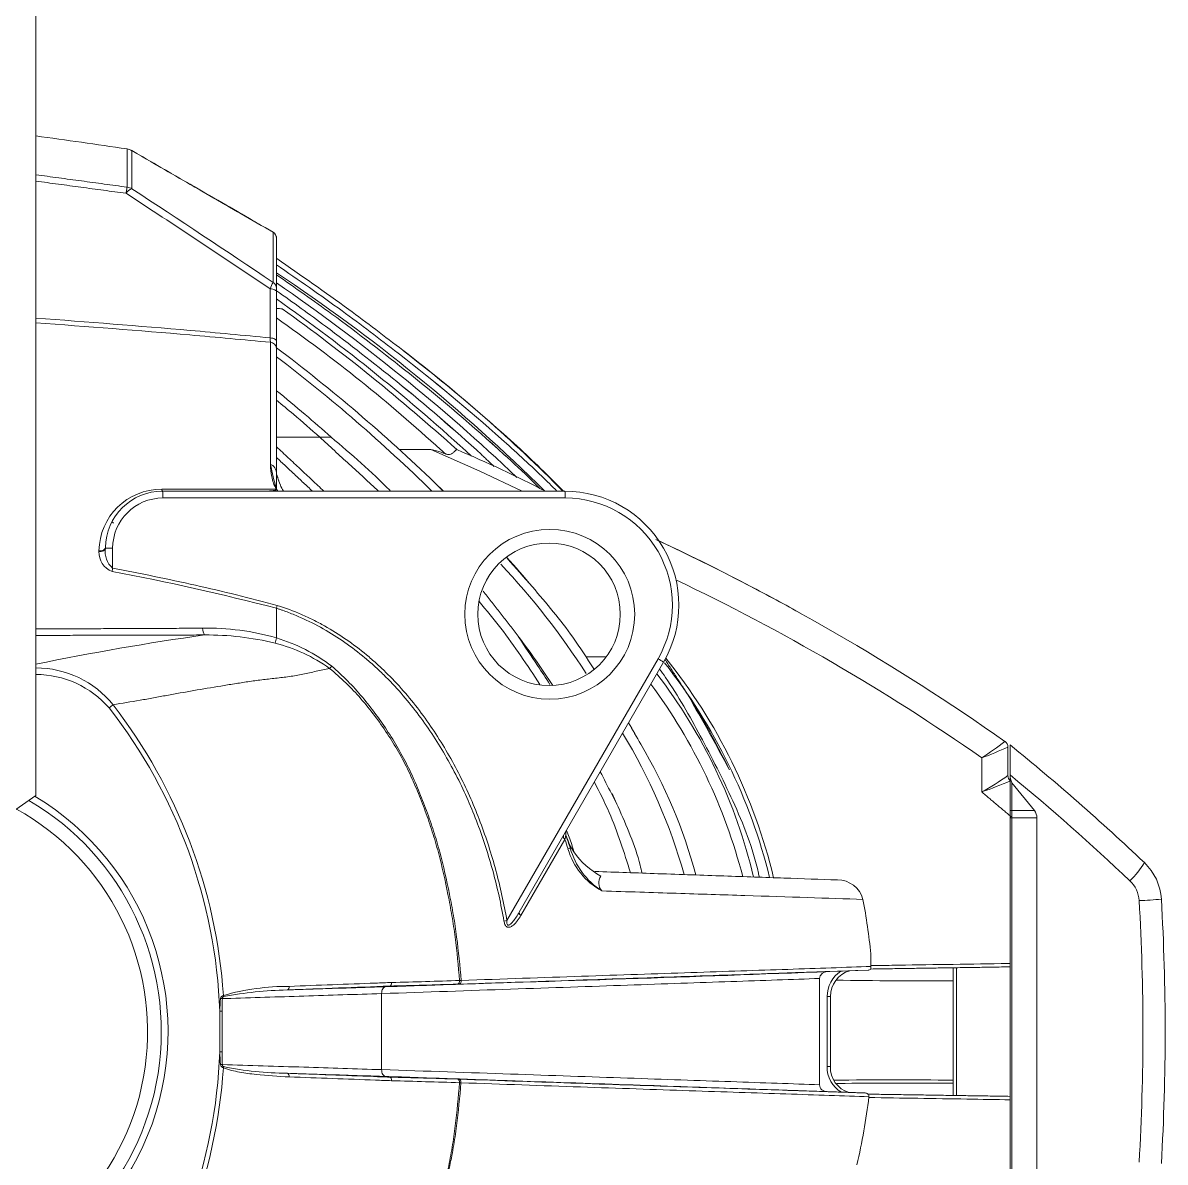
# Model space of a CAD drawing. Extents: x 9.3 to 87, y 1.1 to 68.8.
# Drawn here: x 61.66 to 66.67, y 27.45 to 32.44 of the extents above; entities that cross this region are included whole.
import ezdxf

# ---------------------------------------------------------------- set-up
doc = ezdxf.new("R2010")
doc.units = 0
doc.header["$MEASUREMENT"] = 0
doc.linetypes.add('SLD-Solid', pattern=[0])
doc.layers.add('OBJECT', color=7, linetype='CONTINUOUS')

msp = doc.modelspace()

# ---------------------------------------------------------------- linework, layer by layer
at = {"layer": 'OBJECT', "linetype": 'SLD-Solid', "lineweight": 15}
for p, q in [((61.7156, 33.1238), (61.7156, 29.0566)), ((62.1152, 31.8912), (62.1152, 31.7241)), ((62.1363, 31.7169), (62.1363, 31.8838)), ((62.7556, 31.5262), (62.7556, 31.3063)), ((62.7706, 31.5003), (62.7706, 31.5003)), ((62.7706, 31.2811), (62.7706, 31.5003)), ((63.3095, 30.9918), (63.3036, 30.9964)), ((62.9602, 30.6276), (62.7706, 30.6276)), ((63.3085, 30.5729), (63.4478, 30.5729)), ((62.7706, 30.4665), (62.7706, 30.4655)), ((63.4645, 30.4275), (63.5025, 30.3908)), ((62.2706, 30.3908), (64.0349, 30.3908)), ((64.0365, 30.3608), (62.2722, 30.3608)), ((62.0522, 30.1408), (62.0207, 30.1408)), ((62.0522, 30.1408), (62.0522, 30.0529)), ((63.7809, 28.508), (64.4435, 29.6558)), ((64.1274, 29.6636), (64.2159, 29.6636)), ((64.4679, 29.6408), (63.8352, 28.5449)), ((65.9877, 28.9924), (65.9877, 29.1502)), ((65.9953, 29.1121), (66.0939, 28.9897)), ((65.9953, 29.1121), (65.9953, 28.9897)), ((61.7156, 29.0566), (61.5273, 28.9247)), ((64.2634, 29.0181), (64.2422, 29.0648)), ((65.9877, 27.0851), (65.9877, 28.9582)), ((65.9877, 28.9582), (65.9952, 28.9582)), ((65.9952, 28.9582), (66.105, 28.9582)), ((65.9952, 28.9582), (65.9952, 27.0851)), ((65.9953, 28.9897), (66.0939, 28.9897)), ((66.105, 28.9582), (66.105, 27.0851)), ((64.0352, 28.8636), (63.8422, 28.5299)), ((65.7377, 27.7408), (65.7377, 28.3008)), ((65.7519, 28.301), (65.7519, 27.7405)), ((65.1518, 28.2538), (65.1518, 27.7877)), ((65.3648, 28.2904), (65.1855, 28.2841)), ((63.2424, 28.2173), (63.2667, 28.2204)), ((63.2316, 28.1874), (63.2316, 27.8542)), ((62.5329, 28.1097), (62.522, 28.1097)), ((62.5329, 27.9318), (62.522, 27.9318)), ((63.2667, 27.8212), (63.2424, 27.8243)), ((65.3517, 27.7517), (65.1855, 27.7575))]:
    msp.add_line(p, q, dxfattribs=at)
at = {"layer": 'OBJECT', "linetype": 'SLD-Solid', "lineweight": 15, "flags": 128}
for points in [[(62.111, 31.6969), (62.1118, 31.7019), (62.1125, 31.7065), (62.1131, 31.7107), (62.1137, 31.7145), (62.1142, 31.7177), (62.1146, 31.7205), (62.1149, 31.7226), (62.1152, 31.7241)], [(62.7433, 31.2784), (62.7488, 31.2779), (62.7539, 31.2768), (62.7587, 31.2753), (62.7628, 31.2734), (62.7661, 31.2711), (62.7686, 31.2686), (62.7701, 31.2658), (62.7706, 31.263)], [(62.7433, 31.0628), (62.7487, 31.0623), (62.7539, 31.0613), (62.7587, 31.0598), (62.7628, 31.0579), (62.7661, 31.0556), (62.7686, 31.053), (62.7701, 31.0503), (62.7706, 31.0474)], [(63.3241, 31.009), (63.3246, 31.0086), (63.3251, 31.0082), (63.3256, 31.0078), (63.3262, 31.0074), (63.3267, 31.007), (63.3272, 31.0066), (63.3277, 31.0062), (63.3282, 31.0058)], [(63.3095, 30.9918), (63.3095, 30.9918), (63.3095, 30.9918), (63.3095, 30.9918), (63.3095, 30.9918), (63.3095, 30.9918), (63.3095, 30.9918), (63.3095, 30.9918), (63.3095, 30.9918)], [(63.8471, 30.3908), (63.6615, 30.478), (63.4478, 30.5729), (63.4478, 30.5729), (63.4478, 30.5729)], [(62.7852, 30.4228), (62.7797, 30.439), (62.7786, 30.4431)], [(62.0207, 30.1434), (62.0201, 30.1402), (62.0184, 30.1372), (62.0156, 30.1345), (62.012, 30.1322), (62.0076, 30.1304), (62.0026, 30.1292), (61.9974, 30.1287), (61.9921, 30.1288)], [(62.0207, 30.1408), (62.02, 30.1377), (62.0182, 30.1347), (62.0154, 30.132), (62.0117, 30.1297), (62.0074, 30.1279), (62.0025, 30.1266), (61.9973, 30.126), (61.9921, 30.126)], [(63.834, 29.748), (63.8343, 29.7482), (63.8345, 29.7483), (63.8347, 29.7485), (63.8349, 29.7486), (63.835, 29.7487), (63.8351, 29.7488), (63.8351, 29.7488), (63.8351, 29.7488)], [(64.2627, 29.0178), (64.2629, 29.0178), (64.263, 29.0179), (64.2631, 29.0179), (64.2632, 29.018), (64.2633, 29.018), (64.2633, 29.018), (64.2633, 29.018), (64.2634, 29.0181)], [(65.9877, 28.9924), (65.9878, 28.9919), (65.9882, 28.9915), (65.9889, 28.9911), (65.9898, 28.9907), (65.991, 28.9903), (65.9923, 28.9901), (65.9938, 28.9898), (65.9953, 28.9897)], [(63.8352, 28.5449), (63.8347, 28.5435), (63.8346, 28.5419), (63.8349, 28.5402), (63.8356, 28.5382), (63.8367, 28.5362), (63.8382, 28.5341), (63.8401, 28.532), (63.8422, 28.5299)], [(63.5729, 28.2293), (63.5744, 28.2298), (63.5759, 28.2307), (63.5772, 28.2322), (63.5784, 28.2342), (63.5792, 28.2365), (63.5799, 28.2392), (63.5802, 28.242), (63.5802, 28.245)], [(63.5795, 27.7966), (63.5795, 27.7995), (63.5792, 27.8024), (63.5785, 27.805), (63.5776, 27.8074), (63.5765, 27.8094), (63.5751, 27.8108), (63.5736, 27.8118), (63.572, 27.8122)]]:
    msp.add_lwpolyline(points, dxfattribs=at)
at = {"layer": 'OBJECT', "linetype": 'SLD-Solid', "lineweight": 15}
for centre, radius in [((63.9688, 29.8508), 0.3725), ((63.9656, 29.8508), 0.3125)]:
    msp.add_circle(centre, radius, dxfattribs=at)
for centre, radius, start, end in [((57.2034, -0.8769), 33.1342, 81.47517, 82.17309), ((62.156, 31.6661), 0.0546, 111.249, 145.6693), ((62.1064, 31.6639), 0.0609, 60.5758, 81.6865), ((62.7406, 31.5003), 0.03, 0.0007, 59.9993), ((62.8434, 31.2507), 0.1039, 147.6707, 164.5581), ((62.7417, 31.2809), 0.0289, 0.3456, 61.194), ((58.4147, 24.791), 7.8722, 45.34356, 56.40402), ((57.818, 24.101), 8.7413, 46.59203, 55.48791), ((57.9555, 24.3887), 8.3688, 47.34935, 54.87434), ((57.5295, 23.8833), 9.0075, 47.9594, 54.2214), ((58.682, 25.3165), 7.1239, 47.54839, 54.97519), ((62.7434, 31.0161), 0.0273, 4.7791, 89.2235), ((58.2516, 25.019), 7.5118, 46.05566, 53.01568), ((59.2541, 25.6769), 6.7079, 44.64712, 52.64526), ((58.0407, 24.1992), 8.619, 47.83524, 52.1589), ((58.4607, 25.3116), 7.1212, 45.50043, 52.75437), ((57.6356, 23.7206), 9.223, 48.415, 52.03451), ((58.0687, 24.2414), 8.546, 48.26895, 52.17528), ((57.7792, 23.9757), 8.8943, 47.68055, 51.18917), ((58.1757, 24.4388), 8.285, 47.5515, 51.31824), ((57.7472, 23.9383), 8.9436, 47.69022, 51.17951), ((58.0485, 24.4057), 8.3283, 47.55114, 50.92308), ((58.3257, 24.7272), 7.904, 47.46061, 51.0136), ((57.9602, 24.3033), 8.4635, 47.57808, 50.89614), ((62.9853, 32.5933), 1.9659, 269.2677, 270.7303), ((61.5581, 25.7949), 5.1809, 62.5072, 67.2527), ((59.5207, 25.9605), 6.3206, 44.50119, 47.06207), ((63.5555, 30.6457), 0.8224, 189.6551, 197.3684), ((62.7389, 30.4823), 0.0261, 47.0657, 76.9424), ((62.3555, 30.4185), 0.4156, 357.4711, 2.5271), ((62.2667, 30.1246), 0.2747, 89.8822, 179.1253), ((62.2706, 30.1408), 0.25, 90, 179.4109), ((62.2722, 30.1408), 0.22, 90, 180), ((62.2779, 30.3986), 0.0107, 176.19, 227.0523), ((62.1277, 30.3683), 0.1447, 357.0365, 8.9552), ((64.0349, 29.8908), 0.5, 330, 90), ((63.892, 30.3683), 0.1447, 357.0378, 8.9544), ((64.0365, 29.8908), 0.47, 330, 90), ((60.2111, 21.1138), 10.0004, 54.87525, 65.02187), ((60.2117, 21.1148), 9.9993, 62.49001, 64.93281), ((62.0819, 30.1227), 0.0899, 177.8629, 249.0352), ((62.1167, 30.1256), 0.0972, 171.0297, 228.4521), ((62.4499, 29.9771), 0.4049, 169.2166, 171.2508), ((61.243, 27.7239), 3.4371, 32.9203, 43.0719), ((59.4837, 26.2638), 5.7605, 40.05793, 41.7785), ((58.3165, 25.1543), 7.3685, 40.82004, 42.12414), ((56.8356, 23.8699), 9.3288, 40.84428, 41.87439), ((59.9379, 18.9165), 11.321, 75.50942, 79.24876), ((60.4543, 21.4744), 9.4481, 55.07568, 64.50569), ((60.2136, 21.1184), 9.9951, 60.97841, 62.49032), ((63.1984, 29.766), 0.4419, 163.7146, 165.4098), ((64.1061, 18.0347), 11.841, 98.01473, 101.64709), ((62.47, 28.7101), 1.0798, 73.834, 91.2485), ((62.5035, 29.7903), 0.0571, 180.6352, 212.0452), ((62.4673, 28.5194), 1.2407, 76.1305, 90.5616), ((62.5638, 28.9014), 1.5265, 33.6826, 34.8051), ((59.4887, 26.4958), 5.429, 36.8122, 37.1275), ((63.0897, 29.6543), 0.3323, 163.7574, 167.9056), ((62.5925, 29.039), 0.7063, 54.4061, 75.8857), ((62.5433, 29.0052), 0.7762, 52.7862, 72.9646), ((60.8137, 27.4875), 3.774, 32.9231, 36.8122), ((64.3148, 29.4189), 0.2696, 55.3842, 61.4754), ((62.5635, 28.1214), 2.4549, 13.5285, 38.7792), ((61.7174, 29.1844), 0.4311, 38.6421, 90.232), ((62.5246, 28.101), 2.4808, 13.8843, 38.2991), ((61.716, 29.1625), 0.4242, 40.8591, 90.0494), ((62.5688, 28.153), 2.3578, 13.3817, 37.5395), ((62.4496, 28.0896), 2.4429, 14.4788, 36.5461), ((60.198, 28.0199), 2.3453, 3.8999, 37.6818), ((50.5519, 21.5167), 16.1348, 28.31183, 29.64179), ((61.3597, 27.5018), 3.784, 26.1402, 31.8133), ((60.2184, 28.0233), 2.3052, 2.1492, 37.9224), ((47.3235, 19.7176), 19.5437, 29.29667, 29.61318), ((60.9527, 27.4348), 3.882, 28.3968, 29.9946), ((62.1515, 28.0311), 2.5003, 15.7395, 31.2853), ((62.4613, 28.1415), 2.2208, 14.768, 30.8695), ((64.9098, 30.6715), 1.7359, 303.3158, 307.4315), ((65.0259, 31.3914), 2.3264, 291.0965, 294.1484), ((65.9477, 29.2686), 0.03, 0, 54.8747), ((65.9477, 29.2686), 0.03, 0.0026, 54.8473), ((59.6146, 21.4166), 10.1199, 46.53625, 50.96791), ((64.9781, 30.6145), 1.7787, 299.8404, 304.1921), ((65.113, 31.197), 2.2538, 289.4414, 292.8596), ((66.0077, 29.1433), 0.03, 180, 228.1897), ((66.0076, 29.1433), 0.03, 180.0029, 228.2038), ((66.0555, 29.1435), 0.0679, 177.7048, 207.4795), ((59.626, 21.4166), 10.0108, 46.53622, 50.54435), ((61.0904, 28.0206), 1.2047, 183.165, 58.9193), ((61.0906, 28.0208), 1.175, 213.7126, 59.6489), ((72.639, 33.2438), 9.3819, 206.77193, 206.84984), ((62.0157, 28.0208), 2.459, 23.6294, 23.9262), ((61.0906, 28.0208), 1.115, 213.7126, 61.0719), ((66.0548, 28.9583), 0.0502, 359.9836, 38.8198), ((64.0635, 28.8903), 0.025, 149.9999, 198.8592), ((64.0442, 28.8764), 0.0157, 163.4985, 234.9275), ((64.1719, 28.8394), 0.1388, 162.0339, 169.9898), ((64.0279, 28.893), 0.0741, 286.3656, 294.4468), ((64.347, 28.91), 0.311, 196.4727, 241.1082), ((64.3775, 28.9155), 0.3314, 195.761, 236.9435), ((64.3549, 29.0026), 0.3409, 214.553, 241.5882), ((66.2892, 28.9271), 0.3311, 312.3931, 330.0255), ((66.4109, 28.5875), 0.24, 3.2831, 46.5361), ((64.2362, 28.6728), 0.0528, 145.4645, 221.6091), ((65.2311, 28.5709), 0.115, 15.0548, 90.3323), ((66.4223, 28.5875), 0.131, 3.2831, 46.5366), ((66.3526, 32.4884), 3.8985, 272.9488, 274.3837), ((56.5471, 28.0217), 10.12, 356.71673, 3.28327), ((56.5586, 28.0217), 10.011, 356.71672, 3.28328), ((64.1738, 26.2818), 2.2607, 100.009, 100.3443), ((58.3517, 207.9001), 179.7466, 271.664538, 272.236065), ((65.1846, 28.2512), 0.0329, 88.5213, 175.4222), ((65.3175, 28.1751), 0.1323, 122.8079, 180.3383), ((65.3154, 28.1761), 0.1158, 105.7537, 180.8991), ((65.3642, 28.3096), 0.0192, 271.7117, 310.2532), ((62.8238, 27.1755), 1.0438, 89.8532, 105.8965), ((62.8503, 26.5465), 1.6574, 91.1303, 100.8398), ((73.9121, -262.8494), 291.2644, 92.094562, 92.182953), ((62.813, 28.2165), 0.0137, 289.7137, 11.8964), ((63.56, 28.242), 0.0137, 288.533, 11.858), ((65.6753, 60.5741), 32.331, 269.1982, 270.11047), ((62.542, 28.1632), 0.0168, 104.1098, 171.8669), ((62.515, 27.5828), 0.5828, 88.2036, 88.9775), ((62.5426, 28.1658), 0.00942, 115.128, 182.8145), ((62.5182, 28.1739), 0.0204, 1.3765, 15.845), ((65.1888, 30.3455), 2.1713, 269.9077, 270.287), ((60.2184, 28.0183), 2.3052, 322.0864, 357.8505), ((60.1989, 28.0213), 2.3444, 322.32, 356.1067), ((62.515, 28.4588), 0.5828, 271.0225, 271.7964), ((62.5417, 27.8781), 0.0165, 187.4497, 256.5746), ((62.5423, 27.8755), 0.00908, 175.7406, 246.3163), ((62.5182, 27.8677), 0.0204, 344.1604, 358.6214), ((62.8334, 29.3336), 1.4958, 258.6341, 269.3959), ((65.3085, 27.8628), 0.1233, 177.9186, 240.6911), ((65.1888, 25.696), 2.1713, 89.713, 90.0923), ((65.3115, 27.8619), 0.1119, 177.2304, 254.2793), ((62.813, 27.825), 0.0137, 348.1025, 70.2866), ((63.56, 27.7995), 0.0137, 348.1428, 71.4663), ((65.4637, -9.7135), 37.5225, 89.58164, 90.37934), ((65.1837, 27.7894), 0.032, 182.9142, 273.1423), ((65.3527, 27.7359), 0.0158, 356.4843, 93.6826)]:
    msp.add_arc(centre, radius, start, end, dxfattribs=at)
for points, degree in [([(62.1363, 31.8839), (62.1297, 31.8877), (62.1227, 31.8901), (62.1152, 31.8913)], 3), ([(62.1363, 31.8838), (62.1297, 31.8876), (62.1227, 31.8901), (62.1152, 31.8912)], 3), ([(62.1152, 31.7241), (61.7156, 31.7782)], 1), ([(61.7156, 31.7504), (62.111, 31.6969)], 1), ([(62.7556, 31.3063), (62.55, 31.4444), (62.3435, 31.5813), (62.1363, 31.7169)], 3), ([(62.111, 31.6969), (62.3225, 31.5586), (62.5334, 31.4192), (62.7433, 31.2784)], 3), ([(62.7706, 31.0474), (62.7706, 31.1193), (62.7706, 31.1911), (62.7706, 31.263)], 3), ([(62.7433, 31.0628), (62.7435, 31.055), (62.7437, 31.0484), (62.7438, 31.0434)], 3), ([(62.7706, 31.0184), (62.7706, 31.0258), (62.7706, 31.0357), (62.7706, 31.0474)], 3), ([(62.9602, 30.6276), (63.2184, 30.3908)], 1), ([(63.0104, 30.6276), (63.0104, 30.6276)], 1), ([(62.9782, 30.3908), (62.7706, 30.5856)], 1), ([(62.7448, 30.5078), (62.7448, 30.4902), (62.7461, 30.4723), (62.7496, 30.4543)], 3), ([(62.9281, 30.3908), (62.7706, 30.5384)], 1), ([(63.7243, 30.4995), (63.6695, 30.551)], 1), ([(62.7567, 30.5014), (62.759, 30.4993), (62.761, 30.4969), (62.7626, 30.4943)], 3), ([(62.2673, 30.3993), (62.4353, 30.3993), (62.6031, 30.3994), (62.7707, 30.3994)], 3), ([(62.7707, 30.3994), (62.7707, 30.3997), (62.7707, 30.3999), (62.7706, 30.4002)], 3), ([(62.7707, 30.3994), (62.7707, 30.3992), (62.7707, 30.399), (62.7706, 30.3989)], 3), ([(62.7767, 30.3908), (62.7746, 30.3934), (62.7726, 30.3961), (62.7706, 30.3988)], 3), ([(61.9921, 30.126), (61.9921, 30.127), (61.9921, 30.1279), (61.9921, 30.1288)], 3), ([(62.0207, 30.1434), (62.0207, 30.1425), (62.0207, 30.1416), (62.0207, 30.1408)], 3), ([(63.6766, 29.9524), (63.8172, 29.7727)], 1), ([(62.7706, 29.8772), (62.7707, 29.8772), (62.7707, 29.8772), (62.7708, 29.8773)], 3), ([(62.7706, 29.7657), (62.7706, 29.8033), (62.7706, 29.8405), (62.7706, 29.8772)], 3), ([(62.4465, 29.7897), (61.7156, 29.7865)], 1), ([(61.7156, 29.7581), (62.4552, 29.7601)], 1), ([(62.7706, 29.7657), (62.7706, 29.7596), (62.7707, 29.7535), (62.7707, 29.7474)], 3), ([(62.7707, 29.7474), (62.7707, 29.7473), (62.7706, 29.7473), (62.7706, 29.7473)], 3), ([(64.5752, 29.4966), (64.4739, 29.6524)], 1), ([(63.0127, 29.6234), (63.0093, 29.6195), (63.0062, 29.6161), (63.0036, 29.6133)], 3), ([(62.0541, 29.4535), (62.0497, 29.4501), (62.0433, 29.4451), (62.0368, 29.44)], 3), ([(65.9649, 29.2931), (65.9649, 29.2932)], 1), ([(65.9777, 29.2686), (65.9777, 29.1433)], 1), ([(65.8631, 29.0717), (65.8633, 29.2209)], 1), ([(65.9877, 29.1502), (65.9877, 29.1462)], 1), ([(65.9916, 28.963), (65.8631, 29.0717)], 1), ([(65.9877, 28.9582), (65.9877, 28.9924)], 1), ([(64.0488, 28.8218), (64.0444, 28.8358), (64.0398, 28.8497), (64.0352, 28.8636)], 3), ([(64.0399, 28.8822), (64.0463, 28.8634), (64.0525, 28.8445), (64.0586, 28.8255)], 3), ([(65.3766, 28.3613), (65.3685, 28.4417), (65.3569, 28.5215), (65.3421, 28.6008)], 3), ([(65.3766, 28.3064), (65.3766, 28.3247), (65.3766, 28.343), (65.3766, 28.3613)], 3), ([(65.9877, 28.3047), (65.3766, 28.2952)], 1), ([(63.5643, 28.2291), (63.4651, 28.226), (63.3659, 28.2231), (63.2667, 28.2204)], 3), ([(63.2667, 28.2204), (63.2667, 28.2204), (63.2667, 28.2204), (63.2667, 28.2204)], 3), ([(63.2756, 28.2361), (63.3749, 28.2388), (63.4741, 28.2417), (63.5734, 28.2448)], 3), ([(63.5729, 28.2293), (63.5699, 28.2292), (63.567, 28.2291), (63.5643, 28.2291)], 3), ([(63.5734, 28.2448), (63.5755, 28.2449), (63.5778, 28.2449), (63.5802, 28.245)], 3), ([(62.522, 28.1097), (62.5227, 28.1284), (62.5237, 28.147), (62.5254, 28.1655)], 3), ([(63.2316, 28.1876), (63.2316, 28.1875), (63.2316, 28.1875), (63.2316, 28.1874)], 3), ([(65.1997, 28.1743), (65.1997, 27.8673)], 1), ([(62.5329, 28.1097), (62.5329, 28.0504), (62.5329, 27.9911), (62.5329, 27.9318)], 3), ([(62.5254, 27.876), (62.5237, 27.8946), (62.5227, 27.9132), (62.522, 27.9318)], 3), ([(63.2316, 27.8542), (63.2316, 27.8541), (63.2316, 27.854), (63.2316, 27.8539)], 3), ([(63.2667, 27.8212), (63.2667, 27.8212), (63.2667, 27.8212), (63.2667, 27.8212)], 3), ([(63.2667, 27.8212), (63.3659, 27.8185), (63.4651, 27.8156), (63.5644, 27.8125)], 3), ([(63.5734, 27.7967), (63.4741, 27.7998), (63.3749, 27.8027), (63.2756, 27.8054)], 3), ([(63.5644, 27.8125), (63.5668, 27.8124), (63.5693, 27.8123), (63.572, 27.8122)], 3), ([(63.5795, 27.7966), (63.5774, 27.7967), (63.5753, 27.7967), (63.5734, 27.7967)], 3), ([(65.3155, 27.4364), (65.3381, 27.535), (65.3559, 27.6345), (65.3685, 27.7349)], 3), ([(65.3639, 27.7466), (65.9877, 27.7369)], 1)]:
    msp.add_open_spline(points, degree=degree, dxfattribs=at)
for points, knots in [([(62.7556, 31.5263), (62.6628, 31.5799), (62.5699, 31.6335), (62.477, 31.6872), (62.3634, 31.7527), (62.2498, 31.8183), (62.1363, 31.8839)], [0.03013372, 0.03013372, 0.03013372, 0.03013372, 0.03830696, 0.03830696, 0.03830696, 0.04829992, 0.04829992, 0.04829992, 0.04829992]), ([(62.7556, 31.5262), (62.7499, 31.5296), (62.7441, 31.5329), (62.7383, 31.5362), (62.7152, 31.5496), (62.6921, 31.5629), (62.669, 31.5762), (62.5767, 31.6296), (62.4843, 31.6829), (62.3919, 31.7362), (62.3067, 31.7854), (62.2215, 31.8346), (62.1363, 31.8838)], [0, 0, 0, 0, 0.000508, 0.000508, 0.000508, 0.00254, 0.00254, 0.00254, 0.010668, 0.010668, 0.010668, 0.01816622, 0.01816622, 0.01816622, 0.01816622]), ([(62.7706, 31.5003), (62.7706, 31.5038), (62.7705, 31.5075), (62.7688, 31.5106), (62.7687, 31.5107)], [0, 0, 0, 0, 0.945333, 1, 1, 1, 1]), ([(62.7724, 31.4103), (62.8781, 31.337), (63.065, 31.2074), (63.2456, 31.0691), (63.3241, 31.009)], [0, 0, 0, 0, 0.565398, 1, 1, 1, 1]), ([(62.7706, 31.3833), (62.8671, 31.3168), (63.0479, 31.1921), (63.2223, 31.0586), (63.3036, 30.9964)], [0, 0, 0, 0, 0.533753, 1, 1, 1, 1]), ([(63.3537, 30.9064), (63.2411, 30.9947), (63.0505, 31.1442), (62.8519, 31.2829), (62.7706, 31.3396)], [0, 0, 0, 0, 0.590953, 1, 1, 1, 1]), ([(62.7433, 31.2784), (62.7433, 31.2612), (62.7433, 31.2441), (62.7433, 31.2269), (62.7433, 31.1722), (62.7433, 31.1175), (62.7433, 31.0628)], [0, 0, 0, 0, 0.001524, 0.001524, 0.001524, 0.006387037, 0.006387037, 0.006387037, 0.006387037]), ([(62.7706, 31.263), (62.7706, 31.2673), (62.7706, 31.2711), (62.7706, 31.2774), (62.7706, 31.2798), (62.7706, 31.2811)], [0, 0, 0, 0, 0.5, 0.5, 1, 1, 1, 1]), ([(63.2984, 30.871), (63.1951, 30.953), (63.0224, 31.0902), (62.8428, 31.2183), (62.7706, 31.2698)], [0, 0, 0, 0, 0.598067, 1, 1, 1, 1]), ([(62.7706, 31.1914), (62.7726, 31.1913), (62.7797, 31.1912), (62.7882, 31.191), (62.7947, 31.1909), (62.7954, 31.1909), (62.7958, 31.1909)], [0, 0, 0, 0, 0.149467, 0.535754, 0.783389, 1, 1, 1, 1]), ([(62.7433, 31.0628), (62.6261, 31.074), (62.2839, 31.1067), (61.9411, 31.1325), (61.7156, 31.1495)], [0, 0, 0, 0, 0.342462, 1, 1, 1, 1]), ([(61.7156, 31.129), (61.9408, 31.1122), (62.2838, 31.0867), (62.6261, 31.0545), (62.7438, 31.0434)], [0, 0, 0, 0, 0.656311, 1, 1, 1, 1]), ([(62.7438, 31.0434), (62.7439, 30.9669), (62.7441, 30.8839), (62.7443, 30.7499), (62.7444, 30.7036), (62.7446, 30.6078), (62.7447, 30.5584), (62.7448, 30.5078)], [0, 0, 0, 0, 0.5, 0.5, 0.75, 0.75, 1, 1, 1, 1]), ([(62.7706, 30.4645), (62.7706, 30.5171), (62.7706, 30.5682), (62.7706, 30.6675), (62.7706, 30.7154), (62.7706, 30.8541), (62.7706, 30.9397), (62.7706, 31.0184)], [0, 0, 0, 0, 0.25, 0.25, 0.5, 0.5, 1, 1, 1, 1]), ([(63.3095, 30.9918), (63.3088, 30.9923), (63.3077, 30.9931), (63.3063, 30.9942), (63.3054, 30.995), (63.3047, 30.9955), (63.3043, 30.9958), (63.304, 30.996), (63.3038, 30.9962), (63.3037, 30.9963), (63.3036, 30.9963), (63.3036, 30.9964), (63.3036, 30.9964), (63.3036, 30.9964)], [0, 0, 0, 0, 0.326157, 0.544986, 0.6921, 0.79124, 0.858306, 0.903951, 0.935333, 0.96621, 0.979398, 0.992715, 1, 1, 1, 1]), ([(62.7706, 30.8314), (62.8126, 30.7969), (62.8936, 30.7303), (62.9724, 30.661), (63.0104, 30.6276)], [0, 0, 0, 0, 0.517367, 1, 1, 1, 1]), ([(62.7706, 30.7897), (62.7956, 30.7691), (62.8597, 30.7162), (62.9221, 30.6612), (62.9602, 30.6276)], [0, 0, 0, 0, 0.388563, 1, 1, 1, 1]), ([(63.0104, 30.6276), (63.0104, 30.6276), (63.0104, 30.6276), (63.0104, 30.6276), (63.0104, 30.6276)], [0, 0, 0, 0, 0.558241, 1, 1, 1, 1]), ([(63.0104, 30.6276), (63.0104, 30.6275), (63.0105, 30.6275), (63.0106, 30.6274), (63.0106, 30.6274)], [0, 0, 0, 0, 0.559885, 1, 1, 1, 1]), ([(63.0106, 30.6274), (63.0986, 30.5522), (63.1878, 30.476), (63.2696, 30.392), (63.2707, 30.3908)], [0, 0, 0, 0, 0.985643, 1, 1, 1, 1]), ([(63.7572, 30.6191), (63.8166, 30.5657), (63.8994, 30.4915), (63.9782, 30.4129), (64.0005, 30.3908)], [0, 0, 0, 0, 0.717617, 1, 1, 1, 1]), ([(63.4478, 30.5729), (63.4561, 30.5711), (63.4778, 30.5666), (63.4985, 30.559), (63.5112, 30.5543)], [0, 0, 0, 0, 0.387466, 1, 1, 1, 1]), ([(63.5112, 30.5543), (63.5044, 30.5606), (63.4976, 30.5669), (63.4904, 30.5729), (63.4904, 30.5729)], [0, 0, 0, 0, 0.999918, 1, 1, 1, 1]), ([(63.5112, 30.5543), (63.5123, 30.5539), (63.5169, 30.5524), (63.5248, 30.5508), (63.5346, 30.5527), (63.5441, 30.5583), (63.5524, 30.5659), (63.5589, 30.5722), (63.5605, 30.5727), (63.5614, 30.5729)], [0, 0, 0, 0, 0.040977, 0.172111, 0.285128, 0.396953, 0.598358, 0.799165, 1, 1, 1, 1]), ([(63.5614, 30.5729), (63.5614, 30.5729), (63.5614, 30.5729), (63.5614, 30.5729), (63.5614, 30.5729)], [0, 0, 0, 0, 0.969894, 1, 1, 1, 1]), ([(63.925, 30.4028), (63.9142, 30.4137), (63.8632, 30.465), (63.8097, 30.5138), (63.7674, 30.5522)], [0, 0, 0, 0, 0.211557, 1, 1, 1, 1]), ([(62.7497, 30.454), (62.7515, 30.4449), (62.7538, 30.4358), (62.7602, 30.4177), (62.7643, 30.4087), (62.7706, 30.4002)], [0, 0, 0, 0, 0.5, 0.5, 1, 1, 1, 1]), ([(62.7626, 30.4943), (62.7634, 30.4931), (62.7641, 30.4919), (62.766, 30.4881), (62.7671, 30.4853), (62.768, 30.4825)], [0.4233158, 0.4233158, 0.4233158, 0.4233158, 0.5, 0.5, 0.6620483, 0.6620483, 0.6620483, 0.6620483]), ([(62.768, 30.4825), (62.7685, 30.481), (62.7689, 30.4795), (62.77, 30.4742), (62.7705, 30.4703), (62.7706, 30.4665)], [0.6620483, 0.6620483, 0.6620483, 0.6620483, 0.75, 0.75, 0.9646688, 0.9646688, 0.9646688, 0.9646688]), ([(62.7706, 30.4655), (62.7706, 30.4611), (62.7706, 30.4566), (62.7707, 30.4471), (62.7707, 30.4421), (62.7706, 30.4369)], [0, 0, 0, 0, 0.5, 0.5, 1, 1, 1, 1]), ([(62.7706, 30.4655), (62.7716, 30.4632), (62.7733, 30.459), (62.7755, 30.453), (62.7771, 30.4478), (62.7781, 30.4446), (62.7785, 30.4431)], [0, 0, 0, 0, 0.310589, 0.578924, 0.807854, 1, 1, 1, 1]), ([(62.7706, 30.4002), (62.7706, 30.401), (62.7706, 30.4027), (62.7706, 30.4052), (62.7706, 30.4077), (62.7706, 30.4101), (62.7706, 30.4126), (62.7706, 30.4149), (62.7706, 30.4173), (62.7706, 30.4196), (62.7706, 30.4219), (62.7706, 30.4241), (62.7706, 30.4263), (62.7706, 30.4285), (62.7706, 30.4307), (62.7706, 30.4328), (62.7706, 30.4348), (62.7706, 30.4362), (62.7706, 30.4369), (62.7706, 30.4369)], [0, 0, 0, 0, 0.03125, 0.0625, 0.09375, 0.125, 0.15625, 0.1875, 0.21875, 0.25, 0.28125, 0.3125, 0.34375, 0.375, 0.40625, 0.4375, 0.46875, 0.5, 0.5001362, 0.5001362, 0.5001362, 0.5001362]), ([(62.7785, 30.4431), (62.7809, 30.4346), (62.7838, 30.426), (62.7911, 30.4086), (62.7955, 30.3997), (62.8008, 30.3908)], [0, 0, 0, 0, 0.5, 0.5, 1, 1, 1, 1]), ([(63.5015, 30.3908), (63.4989, 30.3934), (63.493, 30.3992), (63.485, 30.4072), (63.4781, 30.4141), (63.4734, 30.4186), (63.4703, 30.4217), (63.4683, 30.4238), (63.4669, 30.4251), (63.4659, 30.4261), (63.4652, 30.4268), (63.4648, 30.4272), (63.4645, 30.4274), (63.4645, 30.4275), (63.4645, 30.4275), (63.4645, 30.4275)], [0, 0, 0, 0, 0.206646, 0.464676, 0.638065, 0.754761, 0.833483, 0.886765, 0.923019, 0.947882, 0.970079, 0.9838, 0.991155, 0.99724, 1, 1, 1, 1]), ([(62.7706, 30.3988), (62.7703, 30.3977), (62.7692, 30.397), (62.7669, 30.3959), (62.7657, 30.3955), (62.7619, 30.3944), (62.7592, 30.3939), (62.751, 30.3926), (62.7453, 30.3921), (62.7284, 30.391), (62.7168, 30.3908), (62.7052, 30.3908)], [0, 0, 0, 0, 0.0625, 0.0625, 0.125, 0.125, 0.25, 0.25, 0.5, 0.5, 1, 1, 1, 1]), ([(62.0509, 30.2558), (62.0517, 30.255), (62.0525, 30.2541), (62.0533, 30.2533), (62.0541, 30.2524), (62.0549, 30.2516), (62.0556, 30.2507)], [0, 0, 0, 0, 0.003713359, 0.003713359, 0.003713359, 0.007426718, 0.007426718, 0.007426718, 0.007426718]), ([(62.0522, 30.0529), (62.1735, 30.0299), (62.2944, 30.0051), (62.5351, 29.9511), (62.655, 29.9219), (62.7742, 29.8899)], [0, 0, 0, 0, 0.5, 0.5, 1, 1, 1, 1]), ([(64.1616, 29.612), (64.1318, 29.6585), (64.0512, 29.7847), (63.954, 29.8989), (63.8927, 29.971)], [0, 0, 0, 0, 0.368716, 1, 1, 1, 1]), ([(63.6594, 29.9066), (63.6914, 29.8682), (63.7876, 29.7527), (63.8703, 29.6271), (63.9255, 29.5434)], [0, 0, 0, 0, 0.332994, 1, 1, 1, 1]), ([(62.7708, 29.8773), (62.7707, 29.8773), (62.7707, 29.8773), (62.7706, 29.8773), (62.7706, 29.8773), (62.7706, 29.8773), (62.7706, 29.8773)], [0, 0, 0, 0, 0.000002904772, 0.000002904772, 0.000002904772, 0.000002964772, 0.000002964772, 0.000002964772, 0.000002964772]), ([(63.7679, 28.5057), (63.7614, 28.5423), (63.7543, 28.5788), (63.7384, 28.6511), (63.7296, 28.6869), (63.7007, 28.7937), (63.6781, 28.8637), (63.6261, 29.0014), (63.5967, 29.0691), (63.5464, 29.1685), (63.5285, 29.2014), (63.4911, 29.2656), (63.4715, 29.2971), (63.4102, 29.3895), (63.3659, 29.4486), (63.2929, 29.5322), (63.2674, 29.5593), (63.2275, 29.5985), (63.2138, 29.6113), (63.1862, 29.6363), (63.1721, 29.6485), (63.1293, 29.6841), (63.0999, 29.7065), (63.0392, 29.7487), (63.0079, 29.7686), (62.9434, 29.8052), (62.91, 29.8221), (62.8585, 29.8448), (62.8412, 29.8519), (62.8149, 29.8619), (62.8017, 29.8668), (62.7862, 29.8721), (62.7796, 29.8743), (62.7751, 29.8757), (62.7728, 29.8765), (62.7706, 29.8772)], [0, 0, 0, 0, 0.0625, 0.0625, 0.125, 0.125, 0.25, 0.25, 0.375, 0.375, 0.4375, 0.4375, 0.5, 0.5, 0.625, 0.625, 0.6875, 0.6875, 0.71875, 0.71875, 0.75, 0.75, 0.8125, 0.8125, 0.875, 0.875, 0.9375, 0.9375, 0.96875, 0.96875, 0.984375, 0.992187, 0.996094, 0.996094, 1, 1, 1, 1]), ([(62.7742, 29.8899), (62.8103, 29.8785), (62.8456, 29.8652), (62.8976, 29.8426), (62.9147, 29.8345), (62.9484, 29.8177), (62.965, 29.8089), (63.014, 29.7814), (63.0455, 29.7615), (63.1069, 29.719), (63.1366, 29.6965), (63.1799, 29.6607), (63.1941, 29.6485), (63.222, 29.6233), (63.2358, 29.6104), (63.2762, 29.5709), (63.3019, 29.5436), (63.3757, 29.4594), (63.4204, 29.3998), (63.4823, 29.3066), (63.5021, 29.2748), (63.5398, 29.21), (63.5578, 29.1769), (63.6086, 29.0765), (63.6382, 29.0082), (63.6905, 28.8692), (63.7133, 28.7986), (63.7424, 28.6909), (63.7512, 28.6547), (63.7672, 28.5818), (63.7744, 28.545), (63.7809, 28.508)], [0, 0, 0, 0, 0.0625, 0.0625, 0.09375, 0.09375, 0.125, 0.125, 0.1875, 0.1875, 0.25, 0.25, 0.28125, 0.28125, 0.3125, 0.3125, 0.375, 0.375, 0.5, 0.5, 0.5625, 0.5625, 0.625, 0.625, 0.75, 0.75, 0.875, 0.875, 0.9375, 0.9375, 1, 1, 1, 1]), ([(63.9696, 29.5434), (63.9515, 29.5713), (63.907, 29.6402), (63.8612, 29.7078), (63.834, 29.748)], [0, 0, 0, 0, 0.405534, 1, 1, 1, 1]), ([(63.0036, 29.6133), (62.9841, 29.6092), (62.9645, 29.6051), (62.9256, 29.5967), (62.9061, 29.5923), (62.867, 29.5843), (62.8472, 29.5807), (62.807, 29.575), (62.7867, 29.5727), (62.7461, 29.5681), (62.7258, 29.5659), (62.6854, 29.561), (62.6653, 29.5582), (62.6255, 29.5522), (62.6057, 29.549), (62.566, 29.5427), (62.5462, 29.5395), (62.4472, 29.5233), (62.3685, 29.5096), (62.2704, 29.4917), (62.2508, 29.4881), (62.2116, 29.4808), (62.192, 29.4772), (62.1328, 29.4672), (62.0931, 29.4613), (62.0541, 29.4536)], [0, 0, 0, 0, 0.0625, 0.0625, 0.125, 0.125, 0.1875, 0.1875, 0.25, 0.25, 0.3125, 0.3125, 0.375, 0.375, 0.4375, 0.4375, 0.5, 0.5, 0.75, 0.75, 0.8125, 0.8125, 0.875, 0.875, 1, 1, 1, 1]), ([(63.0037, 29.6132), (63.0534, 29.5729), (63.0987, 29.5284), (63.1613, 29.4568), (63.1813, 29.4321), (63.2197, 29.3812), (63.2381, 29.355), (63.273, 29.3019), (63.2896, 29.2748), (63.3212, 29.2198), (63.3359, 29.1917), (63.3633, 29.1344), (63.3762, 29.1052), (63.4007, 29.0462), (63.4122, 29.0166), (63.434, 28.957), (63.4443, 28.9271), (63.4635, 28.8668), (63.4723, 28.8365), (63.4966, 28.7451), (63.5103, 28.6835), (63.5256, 28.6062), (63.5286, 28.5907), (63.5344, 28.5596), (63.5372, 28.5441), (63.5452, 28.4974), (63.5498, 28.466), (63.562, 28.3717), (63.568, 28.3082), (63.5734, 28.2448)], [0, 0, 0, 0, 0.125, 0.125, 0.1875, 0.1875, 0.25, 0.25, 0.3125, 0.3125, 0.375, 0.375, 0.4375, 0.4375, 0.5, 0.5, 0.5625, 0.5625, 0.625, 0.625, 0.75, 0.75, 0.78125, 0.78125, 0.8125, 0.8125, 0.875, 0.875, 1, 1, 1, 1]), ([(63.5802, 28.245), (63.5749, 28.3086), (63.5688, 28.3724), (63.5565, 28.4671), (63.5519, 28.4986), (63.5438, 28.5455), (63.5409, 28.5611), (63.5351, 28.5922), (63.5321, 28.6078), (63.5166, 28.6855), (63.5027, 28.7472), (63.4781, 28.839), (63.4692, 28.8694), (63.4498, 28.9299), (63.4395, 28.9599), (63.4175, 29.0197), (63.4059, 29.0495), (63.3813, 29.1087), (63.3684, 29.1379), (63.3409, 29.1955), (63.3263, 29.2238), (63.2948, 29.2791), (63.2783, 29.3063), (63.2437, 29.3599), (63.2256, 29.3862), (63.1876, 29.4378), (63.1678, 29.463), (63.106, 29.536), (63.0615, 29.5816), (63.0128, 29.6233)], [0, 0, 0, 0, 0.125, 0.125, 0.1875, 0.1875, 0.21875, 0.21875, 0.25, 0.25, 0.375, 0.375, 0.4375, 0.4375, 0.5, 0.5, 0.5625, 0.5625, 0.625, 0.625, 0.6875, 0.6875, 0.75, 0.75, 0.8125, 0.8125, 0.875, 0.875, 1, 1, 1, 1]), ([(64.4505, 29.6106), (64.4591, 29.5985), (64.5253, 29.5053), (64.6341, 29.3126), (64.7775, 29.0299), (64.8627, 28.8198), (64.8862, 28.7039), (64.8875, 28.6979)], [0, 0, 0, 0, 0.04388, 0.337479, 0.651115, 0.981686, 1, 1, 1, 1]), ([(65.9877, 29.1502), (65.9877, 29.1674), (65.9877, 29.1989), (65.9877, 29.2379), (65.9877, 29.2643), (65.9877, 29.2763), (65.9877, 29.2773), (65.9877, 29.2777)], [0, 0, 0, 0, 0.284536, 0.52387, 0.715594, 0.908516, 1, 1, 1, 1]), ([(64.2627, 29.0178), (64.2549, 29.0335), (64.2313, 29.0807), (64.2067, 29.1282), (64.1903, 29.1599)], [0, 0, 0, 0, 0.334719, 1, 1, 1, 1]), ([(65.9877, 29.1213), (65.9877, 29.1289), (65.9877, 29.1466), (65.9877, 29.1582), (65.9877, 29.1593), (65.9877, 29.1597)], [0, 0, 0, 0, 0.344977, 0.799952, 1, 1, 1, 1]), ([(64.1646, 29.1153), (64.187, 29.0712), (64.2518, 28.9437), (64.2946, 28.807), (64.3226, 28.7176)], [0, 0, 0, 0, 0.345931, 1, 1, 1, 1]), ([(64.2685, 29.0064), (64.3054, 28.9227), (64.3471, 28.8279), (64.371, 28.7275), (64.3738, 28.7158)], [0, 0, 0, 0, 0.883052, 1, 1, 1, 1]), ([(65.9953, 28.9897), (65.9953, 28.9831), (65.9952, 28.9727), (65.9952, 28.9621), (65.9952, 28.9582)], [0, 0, 0, 0, 0.633023, 1, 1, 1, 1]), ([(64.0745, 28.8087), (64.0684, 28.8307), (64.0596, 28.8627), (64.0459, 28.8929), (64.0417, 28.9023)], [0, 0, 0, 0, 0.687649, 1, 1, 1, 1]), ([(64.0741, 28.8092), (64.0675, 28.8193), (64.0616, 28.8298), (64.0512, 28.8513), (64.0466, 28.8624), (64.0427, 28.8739)], [0, 0, 0, 0, 0.5, 0.5, 1, 1, 1, 1]), ([(65.2304, 28.6859), (65.1541, 28.6886), (65.0008, 28.6939), (64.7354, 28.7032), (64.4591, 28.7128), (64.2596, 28.7198), (64.1658, 28.7231)], [0, 0, 0, 0, 0.256238, 0.514053, 0.771811, 1, 1, 1, 1]), ([(64.1967, 28.6377), (64.3098, 28.6341), (64.4187, 28.6307), (64.5757, 28.6256), (64.627, 28.6239), (64.7274, 28.6207), (64.7766, 28.6191), (65.0168, 28.6113), (65.1893, 28.6057), (65.3421, 28.6008)], [0, 0, 0, 0, 0.25, 0.25, 0.375, 0.375, 0.5, 0.5, 1, 1, 1, 1]), ([(63.8422, 28.5299), (63.8374, 28.5215), (63.8321, 28.5134), (63.8236, 28.5023), (63.8206, 28.4987), (63.8142, 28.4919), (63.8108, 28.4887), (63.8036, 28.4832), (63.7997, 28.4808), (63.7914, 28.478), (63.7868, 28.4776), (63.7804, 28.4804), (63.7785, 28.4819), (63.7751, 28.4856), (63.7737, 28.4879), (63.7702, 28.495), (63.7688, 28.5003), (63.7679, 28.5057)], [0, 0, 0, 0, 0.25, 0.25, 0.375, 0.375, 0.5, 0.5, 0.625, 0.625, 0.75, 0.75, 0.8125, 0.8125, 0.875, 0.875, 1, 1, 1, 1]), ([(63.7809, 28.508), (63.7805, 28.5036), (63.7802, 28.4992), (63.7813, 28.4928), (63.782, 28.4906), (63.784, 28.4883), (63.7849, 28.4878), (63.7867, 28.4873), (63.7877, 28.4874), (63.7905, 28.488), (63.7923, 28.489), (63.7956, 28.4913), (63.7971, 28.4926), (63.8016, 28.4967), (63.8044, 28.4998), (63.8124, 28.5094), (63.8173, 28.5162), (63.8266, 28.5303), (63.831, 28.5375), (63.8352, 28.5449)], [0, 0, 0, 0, 0.125, 0.125, 0.1875, 0.1875, 0.21875, 0.21875, 0.25, 0.25, 0.3125, 0.3125, 0.375, 0.375, 0.5, 0.5, 0.75, 0.75, 1, 1, 1, 1]), ([(63.5802, 28.245), (63.7638, 28.2515), (63.9396, 28.2577), (64.1917, 28.2663), (64.2738, 28.2691), (64.4341, 28.2745), (64.512, 28.2771), (64.663, 28.2821), (64.7361, 28.2846), (64.8777, 28.2893), (64.9461, 28.2916), (65.1442, 28.2983), (65.2657, 28.3025), (65.3766, 28.3064)], [0, 0, 0, 0, 0.25, 0.25, 0.375, 0.375, 0.5, 0.5, 0.625, 0.625, 0.75, 0.75, 1, 1, 1, 1]), ([(65.3766, 28.3101), (65.4071, 28.3106), (65.5974, 28.3136), (65.8011, 28.3167), (65.9743, 28.3194), (65.9877, 28.3196)], [0, 0, 0, 0, 0.149594, 0.934379, 1, 1, 1, 1]), ([(65.3766, 28.3064), (65.3766, 28.3038), (65.3766, 28.3013), (65.3766, 28.2975), (65.3766, 28.296), (65.3766, 28.2949)], [0, 0, 0, 0, 0.5, 0.5, 1, 1, 1, 1]), ([(63.2316, 28.1874), (63.428, 28.1941), (63.6172, 28.2007), (63.9768, 28.2131), (64.1476, 28.2189), (64.471, 28.2301), (64.6221, 28.2354), (64.9033, 28.2451), (65.0335, 28.2497), (65.1518, 28.2538)], [0, 0, 0, 0, 0.25, 0.25, 0.5, 0.5, 0.75, 0.75, 1, 1, 1, 1]), ([(65.1855, 28.2841), (65.1705, 28.2836), (65.1555, 28.2831), (65.125, 28.282), (65.0786, 28.2804), (65.0306, 28.2787), (64.9325, 28.2753), (64.8641, 28.2729), (64.6513, 28.2656), (64.4986, 28.2603), (64.1716, 28.2491), (63.9988, 28.2431), (63.726, 28.2338), (63.6326, 28.2306), (63.4416, 28.224), (63.3441, 28.2207), (63.2447, 28.2173)], [0, 0, 0, 0, 0.03125, 0.03125, 0.0625, 0.125, 0.125, 0.25, 0.25, 0.5, 0.5, 0.75, 0.75, 0.875, 0.875, 1, 1, 1, 1]), ([(63.2424, 28.2173), (63.1319, 28.2137), (63.0214, 28.2101), (62.911, 28.2066), (62.8799, 28.2056), (62.8488, 28.2046), (62.8176, 28.2036)], [0, 0, 0, 0, 0.01234064, 0.01234064, 0.01234064, 0.0158154, 0.0158154, 0.0158154, 0.0158154]), ([(62.8264, 28.2193), (62.9527, 28.2242), (63.079, 28.2289), (63.2052, 28.2335), (63.2287, 28.2344), (63.2522, 28.2353), (63.2756, 28.2361)], [0, 0, 0, 0, 0.01271374, 0.01271374, 0.01271374, 0.01507616, 0.01507616, 0.01507616, 0.01507616]), ([(63.2447, 28.2173), (63.2453, 28.2173), (63.2457, 28.2173), (63.246, 28.2171), (63.2457, 28.217), (63.2446, 28.2165), (63.2435, 28.2159), (63.2404, 28.2136), (63.2383, 28.2114), (63.235, 28.2059), (63.2337, 28.2026), (63.2319, 28.1954), (63.2315, 28.1916), (63.2316, 28.1876)], [0, 0, 0, 0, 0.0625, 0.0625, 0.125, 0.125, 0.25, 0.25, 0.5, 0.5, 0.75, 0.75, 1, 1, 1, 1]), ([(63.2447, 28.2173), (63.2443, 28.2172), (63.2439, 28.2172), (63.2436, 28.2172), (63.2434, 28.2172), (63.2432, 28.2172), (63.243, 28.2172), (63.2428, 28.2172), (63.2427, 28.2172), (63.2426, 28.2172), (63.2425, 28.2172), (63.2424, 28.2172), (63.2424, 28.2172), (63.2423, 28.2172), (63.2423, 28.2172), (63.2423, 28.2172), (63.2424, 28.2172), (63.2424, 28.2173), (63.2424, 28.2173)], [0, 0, 0, 0, 0.000050556, 0.000050556, 0.000050556, 0.0000818144, 0.0000818144, 0.0000818144, 0.0001011032, 0.0001011032, 0.0001011032, 0.0001205568, 0.0001205568, 0.0001205568, 0.0001251167, 0.0001251167, 0.0001251167, 0.000127272, 0.000127272, 0.000127272, 0.000127272]), ([(63.2667, 28.2204), (63.2692, 28.2206), (63.2717, 28.2224), (63.275, 28.2282), (63.2758, 28.2322), (63.2756, 28.2361)], [0, 0, 0, 0, 0.5, 0.5, 1, 1, 1, 1]), ([(62.5332, 28.1654), (62.5331, 28.1554), (62.533, 28.1454), (62.533, 28.1354), (62.5329, 28.1268), (62.5329, 28.1183), (62.5329, 28.1097)], [0, 0, 0, 0, 0.000762036, 0.000762036, 0.000762036, 0.001413001, 0.001413001, 0.001413001, 0.001413001]), ([(62.5332, 28.1654), (62.5386, 28.1655), (62.5441, 28.1657), (62.5495, 28.1659), (62.6633, 28.1694), (62.7771, 28.173), (62.8909, 28.1766), (63.0045, 28.1803), (63.1181, 28.1839), (63.2316, 28.1876)], [0.00009876, 0.00009876, 0.00009876, 0.00009876, 0.00070372, 0.00070372, 0.00070372, 0.01342346, 0.01342346, 0.01342346, 0.02611525, 0.02611525, 0.02611525, 0.02611525]), ([(65.1853, 27.8673), (65.1853, 27.8773), (65.1853, 27.9273), (65.1853, 28.0296), (65.1853, 28.1219), (65.1853, 28.1743)], [0, 0, 0, 0, 0.097726, 0.488631, 1, 1, 1, 1]), ([(62.522, 27.9318), (62.522, 27.9418), (62.522, 27.9518), (62.522, 27.9618), (62.522, 28.0018), (62.522, 28.0418), (62.522, 28.0818), (62.522, 28.0911), (62.522, 28.1004), (62.522, 28.1097)], [0, 0, 0, 0, 0.000762, 0.000762, 0.000762, 0.00381, 0.00381, 0.00381, 0.004518509, 0.004518509, 0.004518509, 0.004518509]), ([(62.5329, 27.9318), (62.5329, 27.9218), (62.5329, 27.9118), (62.533, 27.9018), (62.533, 27.8933), (62.5331, 27.8847), (62.5332, 27.8762)], [0, 0, 0, 0, 0.000762003, 0.000762003, 0.000762003, 0.001412997, 0.001412997, 0.001412997, 0.001412997]), ([(63.2316, 27.8539), (63.1181, 27.8576), (63.0045, 27.8613), (62.8909, 27.8649), (62.7717, 27.8687), (62.6525, 27.8725), (62.5332, 27.8762)], [0.00000011, 0.00000011, 0.00000011, 0.00000011, 0.0126919, 0.0126919, 0.0126919, 0.02601659, 0.02601659, 0.02601659, 0.02601659]), ([(62.8264, 27.8222), (62.7778, 27.8241), (62.7294, 27.8274), (62.657, 27.8357), (62.6329, 27.839), (62.5969, 27.8455), (62.5849, 27.8479), (62.5671, 27.8523), (62.5612, 27.8539), (62.5495, 27.8576), (62.5436, 27.8596), (62.5379, 27.8621)], [0, 0, 0, 0, 0.5, 0.5, 0.75, 0.75, 0.875, 0.875, 0.9375, 0.9375, 1, 1, 1, 1]), ([(63.2316, 27.8539), (63.2315, 27.85), (63.2319, 27.8461), (63.2337, 27.8389), (63.235, 27.8356), (63.2383, 27.8301), (63.2404, 27.8279), (63.2435, 27.8257), (63.2446, 27.8251), (63.2457, 27.8246), (63.246, 27.8244), (63.2458, 27.8243), (63.2453, 27.8243), (63.2447, 27.8243)], [0, 0, 0, 0, 0.25, 0.25, 0.5, 0.5, 0.75, 0.75, 0.875, 0.875, 0.9375, 0.9375, 1, 1, 1, 1]), ([(65.1518, 27.7877), (65.0335, 27.7919), (64.9033, 27.7964), (64.6221, 27.8062), (64.471, 27.8114), (64.1476, 27.8226), (63.9768, 27.8285), (63.6172, 27.8409), (63.428, 27.8474), (63.2316, 27.8542)], [0, 0, 0, 0, 0.25, 0.25, 0.5, 0.5, 0.75, 0.75, 1, 1, 1, 1]), ([(62.8176, 27.838), (62.8547, 27.8368), (62.8918, 27.8356), (62.9288, 27.8344), (63.0333, 27.8311), (63.1379, 27.8277), (63.2424, 27.8243)], [0.00348022, 0.00348022, 0.00348022, 0.00348022, 0.00762, 0.00762, 0.00762, 0.01929564, 0.01929564, 0.01929564, 0.01929564]), ([(62.8176, 27.838), (62.9439, 27.8332), (63.0701, 27.8284), (63.1963, 27.8238), (63.2198, 27.8229), (63.2432, 27.8221), (63.2667, 27.8212), (63.2667, 27.8212), (63.2667, 27.8212), (63.2667, 27.8212)], [0, 0, 0, 0, 0.01271294, 0.01271294, 0.01271294, 0.01507417, 0.01507417, 0.01507417, 0.01507436, 0.01507436, 0.01507436, 0.01507436]), ([(63.2756, 27.8054), (63.2521, 27.8063), (63.2287, 27.8072), (63.2052, 27.808), (63.079, 27.8127), (62.9527, 27.8174), (62.8264, 27.8222)], [0, 0, 0, 0, 0.00236285, 0.00236285, 0.00236285, 0.01507617, 0.01507617, 0.01507617, 0.01507617]), ([(63.2424, 27.8243), (63.2423, 27.8243), (63.2423, 27.8243), (63.2423, 27.8243), (63.2424, 27.8243), (63.2424, 27.8243), (63.2425, 27.8243), (63.2427, 27.8243), (63.2431, 27.8243), (63.2434, 27.8243), (63.2438, 27.8243), (63.2443, 27.8243), (63.2447, 27.8243)], [0, 0, 0, 0, 0.0000044564, 0.0000044564, 0.0000044564, 0.0000160623, 0.0000160623, 0.0000160623, 0.0000688807, 0.0000688807, 0.0000688807, 0.0001278285, 0.0001278285, 0.0001278285, 0.0001278285]), ([(63.2447, 27.8243), (63.3441, 27.8209), (63.4416, 27.8175), (63.6326, 27.811), (63.726, 27.8078), (63.9988, 27.7984), (64.1716, 27.7925), (64.4986, 27.7813), (64.6513, 27.776), (64.8641, 27.7686), (64.9325, 27.7663), (65.0306, 27.7628), (65.0626, 27.7617), (65.1095, 27.7601), (65.125, 27.7596), (65.1555, 27.7585), (65.1705, 27.758), (65.1855, 27.7575)], [0, 0, 0, 0, 0.125, 0.125, 0.25, 0.25, 0.5, 0.5, 0.75, 0.75, 0.875, 0.875, 0.9375, 0.9375, 0.96875, 0.96875, 1, 1, 1, 1]), ([(63.2667, 27.8212), (63.2692, 27.821), (63.2717, 27.8191), (63.275, 27.8133), (63.2758, 27.8093), (63.2756, 27.8054)], [0, 0, 0, 0, 0.5, 0.5, 1, 1, 1, 1]), ([(63.572, 27.8122), (63.7528, 27.8058), (63.9264, 27.7998), (64.1756, 27.7913), (64.2568, 27.7885), (64.4154, 27.7832), (64.4926, 27.7806), (64.717, 27.7731), (64.8576, 27.7684), (65.0545, 27.7618), (65.1175, 27.7597), (65.2083, 27.7566), (65.2378, 27.7556), (65.2813, 27.7541), (65.3027, 27.7533), (65.3238, 27.7526), (65.3378, 27.7521), (65.3448, 27.7519), (65.3517, 27.7517)], [0, 0, 0, 0, 0.25, 0.25, 0.375, 0.375, 0.5, 0.5, 0.75, 0.75, 0.875, 0.875, 0.9375, 0.9375, 0.96875, 0.984375, 0.984375, 1, 1, 1, 1]), ([(63.5734, 27.7967), (63.5681, 27.7335), (63.5624, 27.6704), (63.5506, 27.5764), (63.5462, 27.5452), (63.5381, 27.4986), (63.5352, 27.4831), (63.5294, 27.4521), (63.5265, 27.4366), (63.5112, 27.3593), (63.4978, 27.2978), (63.4742, 27.2061), (63.4657, 27.1756), (63.447, 27.1151), (63.4369, 27.085), (63.4199, 27.0402), (63.4139, 27.0254), (63.4016, 26.996), (63.3955, 26.9813), (63.3769, 26.9373), (63.3642, 26.9081), (63.337, 26.8508), (63.3225, 26.8226), (63.2987, 26.7814), (63.2905, 26.7677), (63.274, 26.7406), (63.2656, 26.7271), (63.2397, 26.687), (63.2217, 26.6607), (63.1927, 26.6222), (63.1829, 26.6096), (63.1625, 26.585), (63.1521, 26.5729), (63.0992, 26.5133), (63.0536, 26.4687), (63.0037, 26.4282)], [0, 0, 0, 0, 0.125, 0.125, 0.1875, 0.1875, 0.21875, 0.21875, 0.25, 0.25, 0.375, 0.375, 0.4375, 0.4375, 0.5, 0.5, 0.53125, 0.53125, 0.5625, 0.5625, 0.625, 0.625, 0.6875, 0.6875, 0.71875, 0.71875, 0.75, 0.75, 0.8125, 0.8125, 0.84375, 0.84375, 0.875, 0.875, 1, 1, 1, 1]), ([(63.0128, 26.4182), (63.0613, 26.46), (63.1059, 26.5056), (63.168, 26.5783), (63.188, 26.6033), (63.2259, 26.655), (63.2437, 26.6815), (63.2778, 26.7355), (63.2941, 26.763), (63.3257, 26.8185), (63.3403, 26.847), (63.3676, 26.905), (63.3803, 26.9344), (63.3989, 26.9787), (63.405, 26.9935), (63.4173, 27.0231), (63.4233, 27.0379), (63.4404, 27.0828), (63.4507, 27.113), (63.4695, 27.1737), (63.4781, 27.2043), (63.5021, 27.2962), (63.5157, 27.3579), (63.5313, 27.4354), (63.5343, 27.451), (63.5402, 27.482), (63.5432, 27.4976), (63.5514, 27.5443), (63.556, 27.5756), (63.5682, 27.6699), (63.5741, 27.7332), (63.5795, 27.7966)], [0, 0, 0, 0, 0.125, 0.125, 0.1875, 0.1875, 0.25, 0.25, 0.3125, 0.3125, 0.375, 0.375, 0.4375, 0.4375, 0.46875, 0.46875, 0.5, 0.5, 0.5625, 0.5625, 0.625, 0.625, 0.75, 0.75, 0.78125, 0.78125, 0.8125, 0.8125, 0.875, 0.875, 1, 1, 1, 1]), ([(65.3685, 27.7349), (65.2575, 27.7388), (65.1361, 27.7429), (64.8723, 27.7519), (64.7311, 27.7566), (64.5055, 27.7642), (64.4279, 27.7669), (64.2684, 27.7723), (64.1867, 27.7751), (63.936, 27.7838), (63.7614, 27.79), (63.5795, 27.7966)], [0, 0, 0, 0, 0.25, 0.25, 0.5, 0.5, 0.625, 0.625, 0.75, 0.75, 1, 1, 1, 1]), ([(65.7377, 27.7947), (65.5796, 27.795), (65.4094, 27.7953), (65.2392, 27.7937), (65.227, 27.7936)], [0, 0, 0, 0, 0.928328, 1, 1, 1, 1]), ([(65.9877, 27.7219), (65.9244, 27.7229), (65.7178, 27.7261), (65.5112, 27.7293), (65.3679, 27.7316)], [0, 0, 0, 0, 0.30629, 1, 1, 1, 1])]:
    msp.add_open_spline(points, degree=3, knots=knots, dxfattribs=at)

doc.saveas('drawing.dxf')
